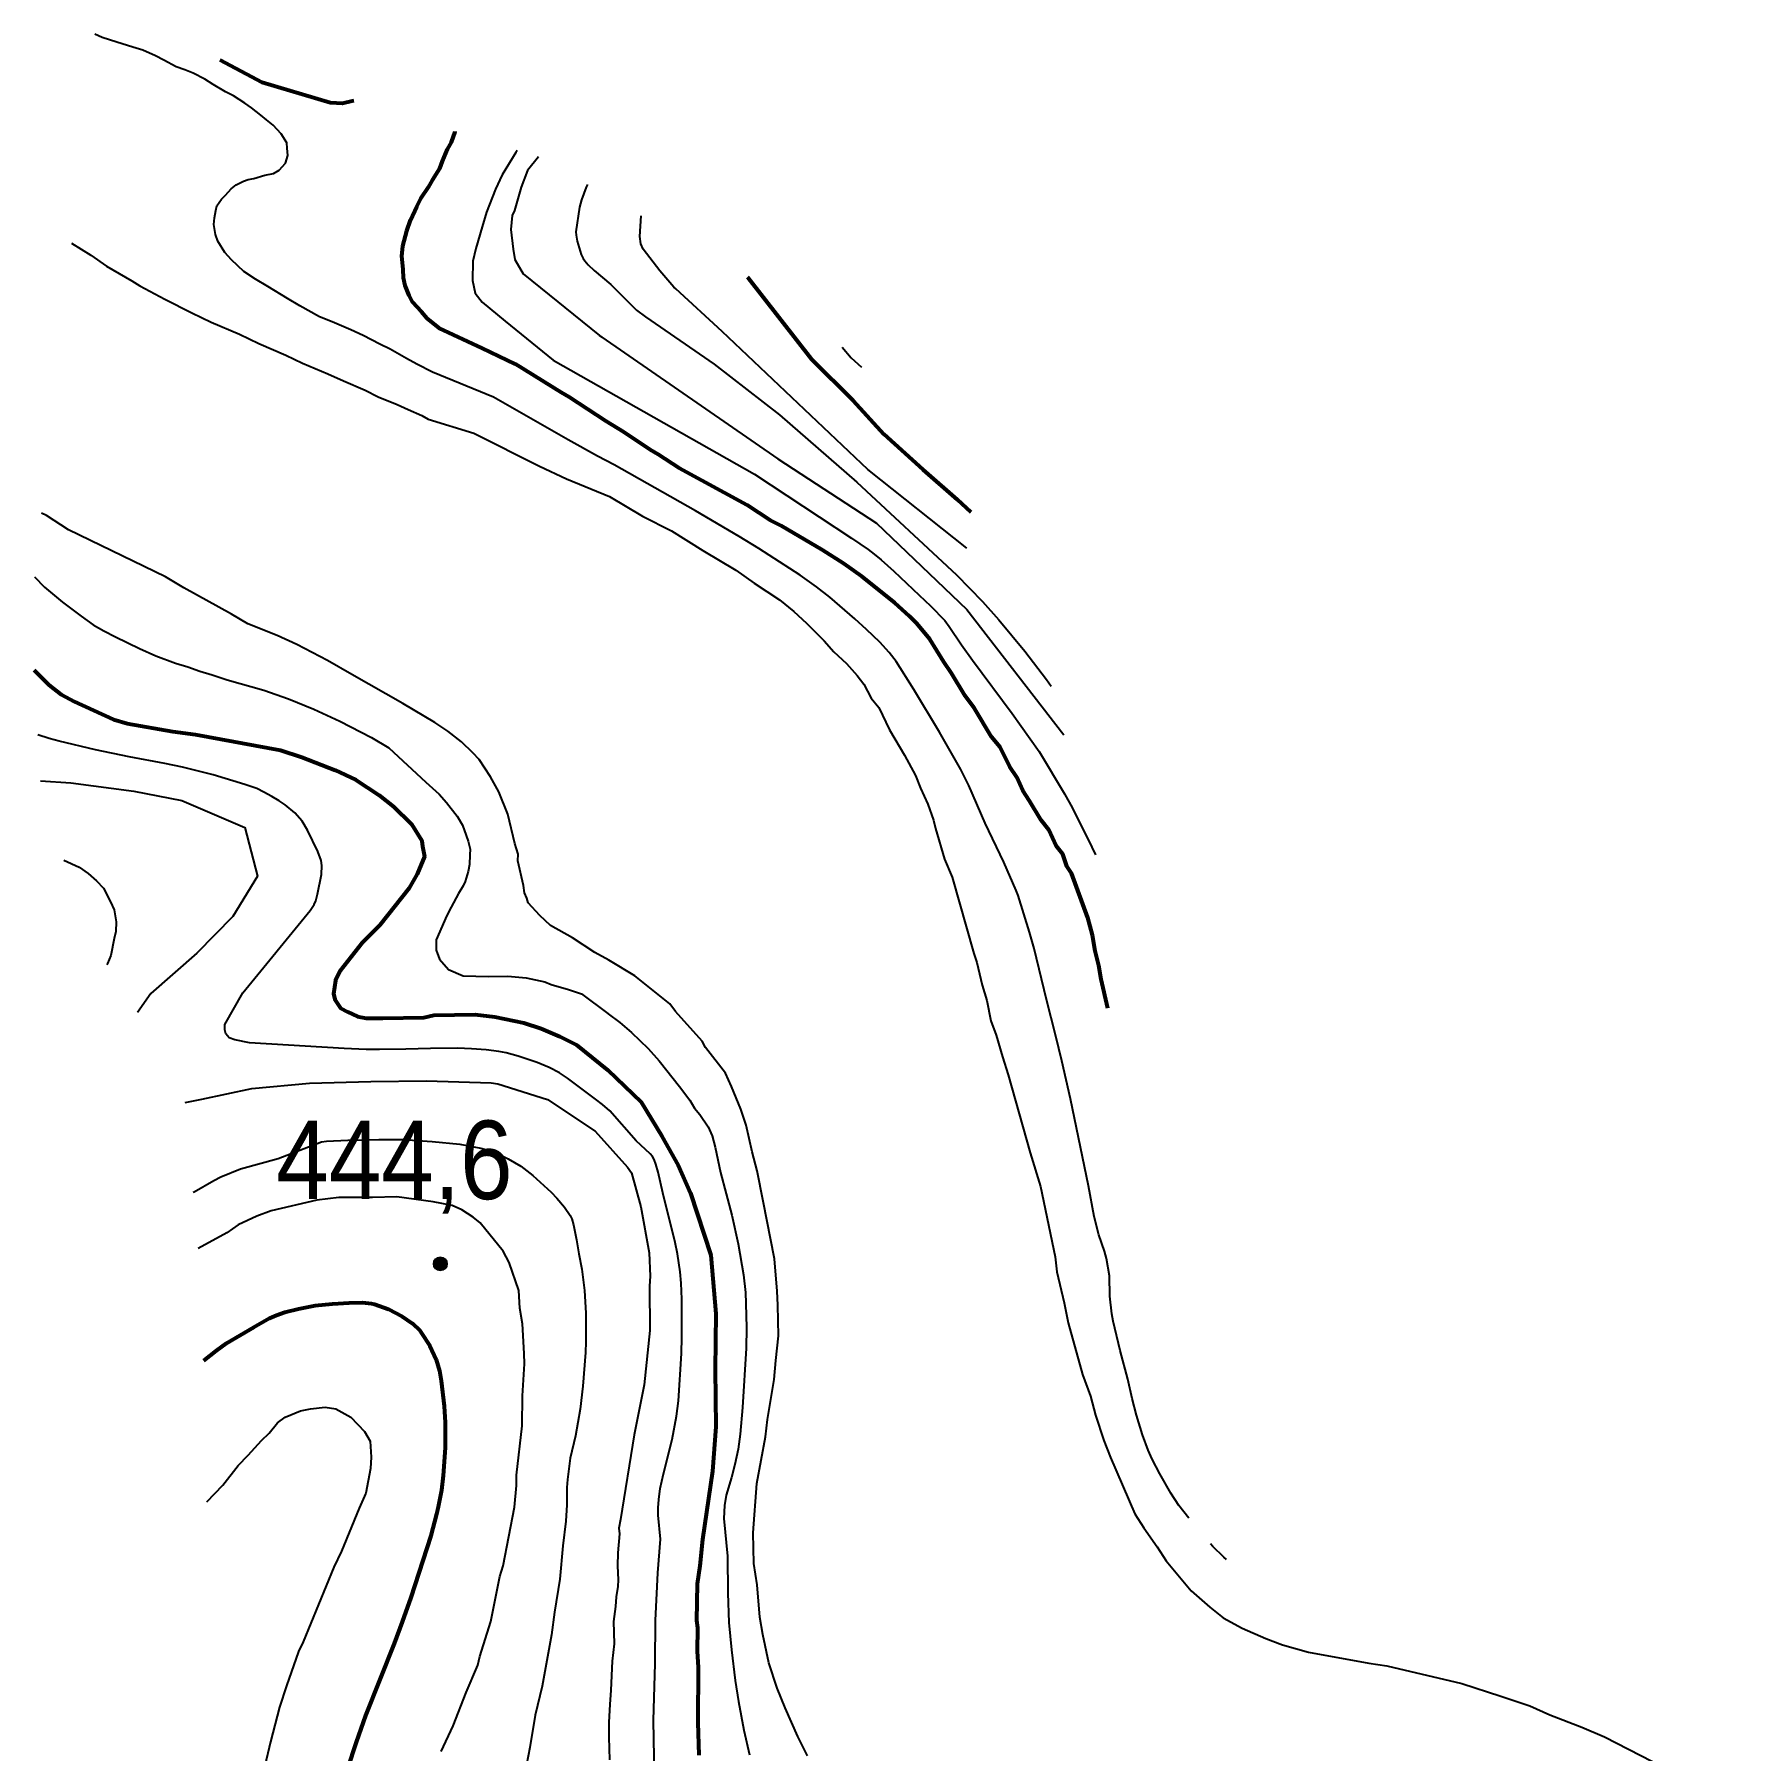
# Model space of a CAD drawing. Header units: metres. Extents: x 549268 to 556659, y 1838059 to 1844558.
# Drawn here: x 549974.3 to 550345.4, y 1844186.5 to 1844558.1 of the extents above; entities that cross this region are included whole.
import ezdxf

# ---------------------------------------------------------------- set-up
doc = ezdxf.new("R2010")
doc.units = ezdxf.units.M
doc.header["$LTSCALE"] = 0.8
for name, color, linetype, lineweight in [('1', 7, 'Continuous', 25), ('2', 7, 'Continuous', 53), ('5', 7, 'Continuous', 13)]:
    doc.layers.add(name, color=color, linetype=linetype, lineweight=lineweight)

msp = doc.modelspace()

# ---------------------------------------------------------------- hatches: boundary and pattern name
at = {"layer": '5'}
msp.add_hatch(color=256, dxfattribs=at).paths.add_polyline_path([(550063.7, 1844291.85, 1), (550060.7, 1844291.85, 1)])

# ---------------------------------------------------------------- linework, layer by layer
at = {"layer": '1'}
for points in [[(550184.25, 1844378.8), (550180.25, 1844387.24), (550176.65, 1844395.43), (550174.91, 1844398.89), (550170.3, 1844406.98), (550164.76, 1844416.2), (550160.92, 1844422.24), (550159.43, 1844424.21), (550157.4, 1844426.45), (550154.53, 1844429.24), (550152.02, 1844431.54), (550146.56, 1844436.22), (550143.71, 1844438.47), (550140.15, 1844440.99), (550131.2, 1844446.72), (550126.91, 1844449.33), (550117.46, 1844454.88), (550099.89, 1844464.89), (550096.28, 1844466.74), (550089.86, 1844470.24), (550073.74, 1844479.5), (550060.53, 1844484.94), (550057.1, 1844486.64), (550054.87, 1844487.91), (550051.31, 1844489.89), (550049.1, 1844490.97), (550045.46, 1844492.84), (550042.85, 1844494.07), (550038.75, 1844495.79), (550036.05, 1844496.91), (550031.79, 1844499.28), (550029.13, 1844500.89), (550024.85, 1844503.44), (550022.19, 1844505.05), (550019.62, 1844506.75), (550016.96, 1844509.21), (550015.54, 1844510.86), (550014.03, 1844513.26), (550013.48, 1844514.72), (550013.14, 1844516.87), (550013.26, 1844518.31), (550013.55, 1844519.96), (550013.82, 1844520.94), (550014.8, 1844522.38), (550015.66, 1844523.24), (550016.93, 1844524.62), (550017.97, 1844525.5), (550019.6, 1844526.26), (550020.6, 1844526.66), (550021.81, 1844526.89), (550024.21, 1844527.54), (550026.07, 1844527.94), (550027.32, 1844528.66), (550028.67, 1844530.14), (550029.15, 1844531.81), (550029.06, 1844533.42), (550028.93, 1844534.55), (550027.76, 1844536.51), (550026.02, 1844538.41), (550024.56, 1844539.57), (550023.3, 1844540.57), (550021.31, 1844542.15), (550019.87, 1844543.13), (550017.4, 1844544.76), (550015.69, 1844545.61), (550013.03, 1844547.21), (550011.19, 1844548.33), (550008.66, 1844549.66), (550006.87, 1844550.41), (550004.99, 1844551.06), (550002.35, 1844552.47), (550000.53, 1844553.41), (549997.73, 1844554.61), (549995.6, 1844555.3), (549992.1, 1844556.38), (549988.93, 1844557.37), (549987.39, 1844558.07)], [(550078.86, 1844532.92), (550078.56, 1844532.47), (550075.58, 1844527.66), (550074.13, 1844524.55), (550072.22, 1844519.57), (550071.24, 1844516.42), (550069.88, 1844511.7), (550069.23, 1844508.96), (550069.14, 1844504.76), (550069.74, 1844502.05), (550071.25, 1844500.09), (550076.24, 1844495.96), (550086.62, 1844487.5), (550130.28, 1844462.81), (550151.23, 1844448.99), (550154.87, 1844446.51), (550156.17, 1844445.53), (550157.67, 1844444.26), (550160.4, 1844441.83), (550165.94, 1844436.67), (550168.38, 1844434.32), (550171.45, 1844431.12), (550172.44, 1844429.85), (550175.09, 1844425.92), (550177.5, 1844422.58), (550186.05, 1844410.99), (550191.93, 1844402.77), (550197.37, 1844393.65), (550199.12, 1844390.51), (550203.3, 1844382.06), (550204.1, 1844380.39)], [(550083.47, 1844531.52), (550081.12, 1844528.56), (550079.71, 1844524.95), (550078.25, 1844519.92), (550077.76, 1844518.85), (550077.5, 1844515.78), (550077.97, 1844511.53), (550078.37, 1844509.35), (550080.17, 1844506.18), (550096.69, 1844492.86), (550097.2, 1844492.51), (550096.69, 1844492.86), (550097.2, 1844492.51), (550135.3, 1844466.19), (550156.66, 1844452.23), (550176.28, 1844433.55), (550197.29, 1844406.38)], [(550094.05, 1844525.55), (550093.81, 1844525.01), (550092.81, 1844522.24), (550092.38, 1844520.68), (550091.56, 1844515.28), (550091.6, 1844514.58), (550091.84, 1844513.27), (550092.71, 1844510.42), (550093.14, 1844509.53), (550093.48, 1844509.03), (550094.26, 1844508.13), (550095.5, 1844506.92), (550099.16, 1844503.92), (550104.67, 1844498.33), (550106.66, 1844496.87), (550121.5, 1844486.68), (550135.65, 1844475.66), (550152.42, 1844461.1), (550174.04, 1844441.01), (550179.62, 1844435.25), (550183.15, 1844431.33), (550188.79, 1844424.52), (550193.47, 1844418.41), (550194.51, 1844416.95)], [(550176.24, 1844446.78), (550154.77, 1844463.88), (550123.23, 1844493.72), (550113.18, 1844502.97), (550112.77, 1844503.36), (550109.73, 1844506.87), (550106.16, 1844511.53), (550105.63, 1844512.69), (550105.45, 1844514.29), (550105.74, 1844518.79)], [(549982.34, 1844512.83), (549986.49, 1844510.23), (549989.9, 1844507.86), (549995.4, 1844504.68), (549997.14, 1844503.64), (550002.51, 1844500.73), (550008.36, 1844497.77), (550012.59, 1844495.78), (550018.69, 1844493.14), (550022.91, 1844491.14), (550028.72, 1844488.57), (550032.34, 1844486.88), (550037.84, 1844484.56), (550041.24, 1844483.04), (550045.95, 1844481), (550048.77, 1844479.61), (550052.87, 1844477.89), (550055.27, 1844476.83), (550058.18, 1844475.54), (550059.6, 1844474.75), (550069.45, 1844471.68), (550083.71, 1844464.59), (550089.5, 1844461.8), (550098.85, 1844457.99), (550106.03, 1844453.74), (550112.26, 1844450.59), (550119.03, 1844446.29), (550126.21, 1844442.04), (550130.17, 1844439.24), (550135.65, 1844435.61), (550138.77, 1844433.12), (550141.49, 1844430.59), (550145.37, 1844426.77), (550147.47, 1844424.37), (550150.19, 1844421.84), (550152.51, 1844419.27), (550153.93, 1844417.4), (550155.5, 1844414.34), (550157.15, 1844412.29), (550159.52, 1844407.49), (550162.78, 1844401.99), (550165.1, 1844397.59), (550166.22, 1844394.87), (550167.83, 1844391.41), (550169.04, 1844387.9), (550169.44, 1844386.12), (550171.41, 1844379.45), (550173.07, 1844375.58), (550177.78, 1844359.08), (550178.4, 1844357.13), (550179.57, 1844352.19), (550180.56, 1844348.86), (550181.46, 1844344.5), (550182.62, 1844341.39), (550183.97, 1844336.67), (550185.22, 1844332.76), (550189.97, 1844315.87), (550192.21, 1844308.62), (550195.36, 1844293.36), (550195.73, 1844290.16), (550197.3, 1844283.45), (550198.2, 1844279.09), (550201.29, 1844267.88), (550203.04, 1844263.22), (550204.11, 1844259.08), (550205.95, 1844253.61), (550207.38, 1844249.92), (550212.61, 1844237.74), (550214.58, 1844234.72), (550217.48, 1844230.59), (550219.44, 1844227.57), (550224.84, 1844221.09), (550228.9, 1844217.49), (550231.8, 1844215.18), (550235.89, 1844213.01), (550241.01, 1844210.76), (550244.62, 1844209.34), (550250.28, 1844207.75), (550263.32, 1844205.38), (550267.23, 1844204.81), (550283.48, 1844200.97), (550291.9, 1844198.28), (550298.22, 1844196.16), (550302.49, 1844194.21), (550309.48, 1844191.55), (550314.38, 1844189.47), (550345.38, 1844173.52)], [(550149.23, 1844490.33), (550151.2, 1844488.05), (550153.42, 1844486.04)], [(550061.01, 1844409.1), (550054.06, 1844413.18), (550043.01, 1844419.43), (550037.8, 1844422.49), (550031.12, 1844425.99), (550026.84, 1844427.93), (550020.48, 1844430.46), (550017, 1844432.5), (550006.62, 1844438.21), (550002.7, 1844440.61), (549981.68, 1844450.79), (549976.87, 1844453.9), (549975.85, 1844454.42)], [(549974.32, 1844440.62), (549976.5, 1844438.35), (549980.35, 1844435.12)], [(549980.35, 1844435.12), (549981.84, 1844434.06), (549984.38, 1844432.07), (549987.04, 1844430.24), (549989.29, 1844428.93), (549991.83, 1844427.62), (549997.04, 1844425.11), (550000.59, 1844423.53), (550004.83, 1844421.94), (550007.51, 1844421.11), (550010.12, 1844420.16), (550012.81, 1844419.39), (550016, 1844418.34), (550023.94, 1844416.04), (550029.32, 1844414.21), (550034.84, 1844411.93), (550040.41, 1844409.34), (550047.29, 1844405.79), (550051.03, 1844403.61), (550059.08, 1844396.17), (550061.96, 1844393.52), (550063.55, 1844391.72), (550065.85, 1844388.82), (550066.97, 1844386.87), (550067.82, 1844384.59), (550068.25, 1844383.35), (550068.65, 1844381.62), (550068.59, 1844380.42), (550068.53, 1844378.34), (550068.2, 1844376.82), (550067.56, 1844374.67), (550067.17, 1844373.73), (550066.17, 1844372.04), (550064.53, 1844369.08), (550063.64, 1844367.3), (550061.28, 1844361.99), (550061.28, 1844359.76), (550062.03, 1844357.82), (550063.99, 1844355.59), (550067.15, 1844354.25), (550072.66, 1844354.07), (550076.81, 1844354.15), (550080.8, 1844353.81), (550084.87, 1844352.89), (550086.21, 1844352.35), (550089.99, 1844351.29), (550092.77, 1844350.32), (550098.5, 1844346.06), (550098.57, 1844346.01), (550101.06, 1844344.1), (550103.61, 1844341.92), (550107.2, 1844338.46), (550109.61, 1844335.83), (550114.04, 1844330.26), (550116.24, 1844327.29), (550117.29, 1844325.6), (550118.38, 1844324.2), (550120.25, 1844321.49), (550121.07, 1844319.54), (550121.73, 1844317.12), (550122.88, 1844311.67), (550125.36, 1844302.37), (550126.75, 1844296.22), (550127.88, 1844289.49), (550128.27, 1844285.67), (550128.41, 1844283.3), (550128.54, 1844278), (550128.45, 1844273.62), (550127.67, 1844260.78), (550127.16, 1844255), (550126.7, 1844251.76), (550125.97, 1844248.38), (550125.25, 1844245.58), (550124.11, 1844241.77), (550123.79, 1844239.57), (550123.58, 1844236.7), (550124.4, 1844228.6), (550124.46, 1844220.58), (550124.73, 1844214.17), (550125.28, 1844208.32), (550126.04, 1844201.65), (550126.78, 1844197.13), (550127.95, 1844190.89), (550129.2, 1844185.54)], [(550015.52, 1844342.52), (550015.52, 1844343.71), (550019.41, 1844350.56), (550034.01, 1844368.37), (550034.89, 1844369.69), (550035.24, 1844370.46), (550035.63, 1844371.89), (550036.43, 1844376.19), (550036.55, 1844378.1), (550036.39, 1844379.18), (550035.69, 1844381.16), (550033.45, 1844385.75), (550032.25, 1844387.7), (550030.66, 1844389.49), (550028.58, 1844391.26), (550027.33, 1844392.1), (550025.72, 1844393.03), (550023.97, 1844394.02), (550022.48, 1844394.75), (550019.88, 1844395.68), (550013.01, 1844397.74), (550006.37, 1844399.39), (550002.52, 1844400.21), (549994.82, 1844401.6), (549987.52, 1844403.12), (549979.63, 1844405.02), (549977.46, 1844405.61), (549975.02, 1844406.4)], [(550141.72, 1844185.31), (550139.62, 1844189.53), (550136.89, 1844195.71), (550135.19, 1844199.98), (550133.36, 1844205.45), (550132.05, 1844211.58), (550131.42, 1844215.36), (550130.83, 1844222.39), (550130.11, 1844226.97), (550129.96, 1844233.65), (550130.78, 1844244.28), (550132.67, 1844254.43), (550133.06, 1844258.12), (550134.51, 1844266.8), (550134.86, 1844270.9), (550135.47, 1844276.24), (550135.32, 1844282.91), (550135.18, 1844285.94), (550134.59, 1844292.96), (550132.16, 1844305.46), (550130.81, 1844312), (550129.73, 1844316.13), (550128.47, 1844321.87), (550127.26, 1844325.38), (550125.3, 1844330.23), (550123.95, 1844333.12), (550119.67, 1844338.71), (550118.91, 1844340.05), (550113.11, 1844346.48), (550111.91, 1844348.17), (550104.33, 1844354.21), (550098.67, 1844357.62), (550095.64, 1844359.3), (550090.83, 1844362.41), (550086.07, 1844365.11), (550083.79, 1844367.29), (550081.25, 1844370.04), (550080.94, 1844371.02), (550080.4, 1844372.17), (550080.22, 1844373.77), (550079.01, 1844379.11), (550079.05, 1844380.53), (550078.37, 1844382.89), (550076.85, 1844389.2), (550074.88, 1844394.05), (550073.09, 1844397.29), (550070.64, 1844401.07), (550069.25, 1844402.53), (550066.76, 1844404.89), (550063.86, 1844407.19), (550061.01, 1844409.1)], [(549975.57, 1844396.41), (549982.17, 1844396), (549995.8, 1844394.23), (550006.23, 1844392.21), (550019.83, 1844386.3), (550022.6, 1844375.78), (550017.29, 1844367.03), (550009.43, 1844359.14), (549999.47, 1844350.37), (549996.64, 1844346.25)], [(549980.67, 1844379.28), (549984, 1844377.76), (549985.94, 1844376.4), (549987.7, 1844374.82), (549989.27, 1844373.21), (549990.79, 1844370.22), (549991.58, 1844368.53), (549991.97, 1844365.9), (549991.91, 1844363.82), (549991.59, 1844362.3), (549990.82, 1844358.65), (549990.13, 1844356.89), (549989.99, 1844356.58)], [(550224.32, 1844236.76), (550222.19, 1844239.56), (550220.4, 1844242.23), (550218.02, 1844246.37), (550216.4, 1844249.6), (550215.55, 1844251.52), (550214.33, 1844254.83), (550212.97, 1844259.11), (550212.04, 1844262.73), (550211.09, 1844266.87), (550209.46, 1844273.09), (550207.95, 1844279.44), (550207.65, 1844281.01), (550207.25, 1844284.85), (550207.13, 1844289.28), (550206.5, 1844292.99), (550206.1, 1844294.6), (550204.86, 1844298.15), (550203.8, 1844302.08), (550202.61, 1844308.78), (550198.68, 1844327.56), (550196.85, 1844335.79), (550195.55, 1844341.15), (550193.5, 1844349.06), (550190.85, 1844360.1), (550189.84, 1844363.65), (550187.34, 1844371.59), (550186.94, 1844372.7), (550184.25, 1844378.8)], [(550108.7, 1844177.01), (550108.38, 1844192.97), (550108.73, 1844205.36), (550108.82, 1844214.63), (550109.34, 1844224.94), (550109.87, 1844232.21), (550109.37, 1844237.47), (550109.36, 1844239.01), (550109.5, 1844240.81), (550109.85, 1844243.2), (550110.53, 1844246.36), (550112.4, 1844253.79), (550113.35, 1844258.86), (550113.78, 1844262.22), (550114.42, 1844272.43), (550114.5, 1844275.98), (550114.49, 1844284.21), (550114.35, 1844287.71), (550114.12, 1844290.14), (550113.58, 1844294.03), (550113.1, 1844296.5), (550110.42, 1844307.22), (550109.41, 1844311.73), (550108.91, 1844313.44), (550108.52, 1844314.43), (550108.15, 1844315.09), (550107.68, 1844315.66), (550104.59, 1844318.47), (550098.9, 1844324.99), (550097.33, 1844326.35), (550095.82, 1844327.53), (550089.74, 1844332.09), (550088.05, 1844333.24), (550085.77, 1844334.39), (550083.18, 1844335.47), (550079.08, 1844336.81), (550076.47, 1844337.52), (550074.84, 1844337.86), (550072.13, 1844338.2), (550068.97, 1844338.42), (550065.91, 1844338.52), (550060.06, 1844338.51), (550054.72, 1844338.33), (550049.04, 1844338.25), (550046.15, 1844338.25), (550041.35, 1844338.47), (550020.87, 1844339.7), (550017.7, 1844340.35), (550016.5, 1844340.79), (550015.74, 1844341.65), (550015.52, 1844342.52)], [(550006.94, 1844326.79), (550010.51, 1844327.51), (550021.35, 1844329.8), (550033.86, 1844330.99), (550047.12, 1844331.37), (550059.24, 1844331.49), (550073.23, 1844331.05), (550074.68, 1844330.83), (550085.4, 1844327.42), (550095.75, 1844320.62), (550102.72, 1844312.78), (550103.64, 1844311.59), (550105.65, 1844304.21), (550107.46, 1844294.22), (550107.65, 1844289.21), (550107.52, 1844287), (550107.6, 1844277.46), (550106.38, 1844265.69), (550104.19, 1844254.83), (550101.26, 1844236.47), (550100.86, 1844234.61), (550100.99, 1844233.4), (550100.65, 1844229.31), (550100.57, 1844226.46), (550100.71, 1844223.44), (550100.66, 1844222.01), (550100.31, 1844219.74), (550100.14, 1844217.7), (550099.7, 1844214.4), (550099.85, 1844209.55), (550099.45, 1844205.86), (550099.16, 1844199.54), (550098.9, 1844196.47), (550098.73, 1844192.6), (550098.69, 1844189.35), (550098.83, 1844184.5)], [(550008.68, 1844307.35), (550008.89, 1844307.47), (550013.16, 1844309.93), (550014.66, 1844310.7), (550018.91, 1844312.46), (550027.07, 1844314.68), (550036.44, 1844318.29), (550037.57, 1844318.41), (550042.17, 1844318.66), (550048.88, 1844318.81), (550054.11, 1844318.75), (550060.43, 1844318.36), (550066.41, 1844317.74), (550071.01, 1844316.89), (550072.6, 1844316.48), (550074.51, 1844315.78), (550076.92, 1844314.59), (550079.61, 1844312.98), (550082.23, 1844310.99), (550086.18, 1844307.36), (550087.42, 1844306.1), (550089.08, 1844304.14), (550090.3, 1844302.34), (550090.66, 1844301.62), (550091.05, 1844300.33), (550091.7, 1844297.06), (550092.2, 1844294.02), (550092.88, 1844290.68)], [(550078.73, 1844243.86), (550078.68, 1844246.08), (550079.9, 1844256.76), (550079.97, 1844263.26), (550080.4, 1844270.2), (550080.35, 1844272.42), (550080.03, 1844278.87), (550079.44, 1844282.25), (550079.21, 1844286.08), (550077.11, 1844292.12), (550075.81, 1844294.61), (550070.86, 1844300.74), (550069.3, 1844301.98), (550066.89, 1844303.54), (550064.76, 1844304.51), (550060.62, 1844305.26), (550052.78, 1844306.4), (550047.53, 1844306.21), (550040.24, 1844306.19), (550035.43, 1844305.65), (550025.56, 1844303.31), (550022.45, 1844302.15), (550018.4, 1844300.27), (550015.96, 1844298.57), (550009.77, 1844295.16)], [(550092.88, 1844290.68), (550093.46, 1844286.12), (550093.69, 1844281.19), (550093.7, 1844274.97), (550093.62, 1844272.63), (550093.05, 1844265.35), (550092.46, 1844260.36), (550091.46, 1844254.63), (550090.36, 1844249.8), (550089.74, 1844245.19), (550089.62, 1844243.46), (550089.61, 1844239.7), (550089.41, 1844236.15), (550088.76, 1844230.77), (550088.06, 1844223.62), (550086.91, 1844216.47), (550086.27, 1844211.52), (550084.26, 1844200.42), (550082.72, 1844194.11), (550081.56, 1844187.12), (550080.48, 1844181.53)], [(550011.65, 1844240.35), (550015.06, 1844243.94), (550018.43, 1844248.17), (550020.61, 1844250.44), (550023.49, 1844253.61), (550025.13, 1844255.22), (550026.91, 1844257.44), (550028.6, 1844258.65), (550031.89, 1844260.04), (550034.06, 1844260.49), (550037.27, 1844260.85), (550039.54, 1844260.5), (550042.79, 1844258.64), (550045.78, 1844255.53), (550047.03, 1844253.44), (550047.21, 1844250.01), (550047.08, 1844247.57), (550046.07, 1844242.18), (550044.61, 1844238.97), (550040.81, 1844229.62), (550039.17, 1844226.19), (550032.49, 1844210.03), (550031.51, 1844207.89), (550028.9, 1844200.5), (550027.4, 1844195.87), (550025.41, 1844188.35), (550024.18, 1844183.14)], [(550062.35, 1844186.25), (550064.96, 1844191.81), (550067.79, 1844199.03), (550070.36, 1844205), (550070.75, 1844206.87), (550073.14, 1844214.43), (550075.08, 1844224.18), (550075.83, 1844226.5), (550078.25, 1844239.14), (550078.73, 1844243.86)], [(550232.52, 1844227.87), (550231.93, 1844228.37), (550229.54, 1844230.68), (550229.05, 1844231.2)]]:
    msp.add_lwpolyline(points, dxfattribs=at)
at = {"layer": '2'}
for points in [[(550043.46, 1844543.68), (550043.14, 1844543.59), (550041.01, 1844543.06), (550038.45, 1844543.26), (550023.63, 1844547.66), (550014.49, 1844552.48)], [(550206.76, 1844347.23), (550205.37, 1844353.49), (550204.83, 1844356.47), (550204.07, 1844359.63), (550203.48, 1844363.01), (550202.45, 1844366.75), (550198.92, 1844376.48), (550197.93, 1844377.99), (550197.04, 1844380.53), (550195.61, 1844382.39), (550194, 1844385.86), (550192.35, 1844387.9), (550189.85, 1844392.08), (550188.38, 1844394.34), (550187.04, 1844397.23), (550185.56, 1844399.5), (550183.46, 1844403.72), (550181.59, 1844405.94), (550177.84, 1844412.21), (550175.92, 1844414.83), (550172.93, 1844419.76), (550171.23, 1844422.2), (550168.24, 1844427.13), (550165.43, 1844430.47), (550163.82, 1844432.11), (550160.66, 1844434.99), (550153.53, 1844440.67), (550149.56, 1844443.47), (550144.97, 1844446.39), (550136.06, 1844451.67), (550133.7, 1844452.82), (550128.67, 1844456.1), (550113.97, 1844464.17), (550109.38, 1844467.09), (550107.64, 1844468.11), (550101.94, 1844471.92), (550098.02, 1844474.32), (550090.13, 1844479.51), (550088.39, 1844480.53), (550078.45, 1844486.65), (550071.25, 1844490.09), (550061.94, 1844494.43), (550059.32, 1844496.51), (550058.11, 1844497.99), (550056.16, 1844500.06), (550055.43, 1844501.49), (550054.61, 1844503.69), (550054.23, 1844505.36), (550054.12, 1844507.15), (550053.88, 1844510.07), (550054.11, 1844512.29), (550054.98, 1844515.53), (550055.77, 1844517.8), (550057.14, 1844520.82), (550057.99, 1844522.53), (550059.61, 1844525), (550060.49, 1844526.52), (550062.11, 1844528.99), (550062.69, 1844530.58), (550063.73, 1844533.17), (550064.6, 1844534.7), (550065.39, 1844536.98), (550065.4, 1844537.01)], [(550128.75, 1844505.48), (550128.79, 1844505.43), (550142.63, 1844487.73), (550151.64, 1844478.82), (550158.25, 1844471.53), (550166.74, 1844463.84), (550174.13, 1844457.35), (550177.11, 1844454.59)], [(549974.26, 1844420.42), (549977.38, 1844417.22), (549980.05, 1844415.1), (549982.86, 1844413.59), (549991.4, 1844409.7), (549994.34, 1844408.82), (550004.25, 1844407.11), (550009.18, 1844406.45), (550027.59, 1844403.07), (550032.22, 1844401.57), (550039.42, 1844398.74), (550043.92, 1844396.62), (550048.95, 1844393.34), (550052.06, 1844390.86), (550055.94, 1844387.04), (550058.17, 1844383.45), (550058.31, 1844382.25), (550058.75, 1844380.07), (550057.16, 1844376.25), (550055.48, 1844373.22), (550049.1, 1844365.21), (550045.28, 1844361.33), (550040.5, 1844355.32), (550039.52, 1844353.18), (550039.04, 1844350.29), (550039.4, 1844348.92), (550040.6, 1844347.23), (550042.12, 1844346.39), (550044.25, 1844345.42), (550046.12, 1844345.02), (550049.77, 1844345.03), (550058.65, 1844345.23), (550060.83, 1844345.68), (550069.72, 1844345.87), (550074.03, 1844345.35), (550080.26, 1844344.03), (550084.04, 1844342.84), (550088.09, 1844341.07), (550091.73, 1844339.25), (550098.51, 1844333.76), (550105.72, 1844326.83), (550110.18, 1844319.47), (550113.75, 1844313.2)], [(550113.75, 1844313.2), (550116.39, 1844307.19), (550120.79, 1844293.75), (550121.87, 1844281.1), (550121.73, 1844268.95), (550121.87, 1844256.57), (550121.18, 1844246.97), (550118.97, 1844232.2), (550118.41, 1844226.46), (550117.84, 1844222.54), (550117.72, 1844214.62), (550117.9, 1844213.02), (550117.87, 1844207.95), (550118.05, 1844204.52), (550117.99, 1844192.55), (550118.19, 1844185.48)], [(550010.97, 1844270.94), (550013.71, 1844273.09), (550015.86, 1844274.68), (550021.78, 1844278.17), (550025.22, 1844280.09), (550026.71, 1844280.76), (550028.54, 1844281.39), (550031.51, 1844282.12), (550035.12, 1844282.81), (550038.82, 1844283.21), (550042.48, 1844283.41), (550045.36, 1844283.47), (550047.33, 1844283.26), (550047.93, 1844283.12), (550050.95, 1844282.04), (550053.89, 1844280.54), (550056.21, 1844278.93), (550057.74, 1844277.39), (550058.15, 1844276.88), (550059.93, 1844274.07), (550061.3, 1844271.13), (550062.01, 1844268.7), (550062.36, 1844266.52), (550063.01, 1844261.01), (550063.27, 1844257.53), (550063.22, 1844252), (550062.84, 1844246.03), (550062.45, 1844242.86), (550061.76, 1844239.22), (550061.4, 1844237.64), (550060.12, 1844232.97), (550055.83, 1844219.58), (550053.96, 1844214.34), (550052.21, 1844209.64), (550046.01, 1844194.05), (550043.94, 1844188.29), (550042.07, 1844182.62)]]:
    msp.add_lwpolyline(points, dxfattribs=at)
at = {"layer": '5'}
msp.add_circle((550062.2, 1844291.85), 1.5, dxfattribs=at)

# ---------------------------------------------------------------- texts
at = {"layer": '5', "width": 0.9}
msp.add_text('444,6', height=17, dxfattribs=at).set_placement((550026.66, 1844305.87))

doc.saveas('drawing.dxf')
